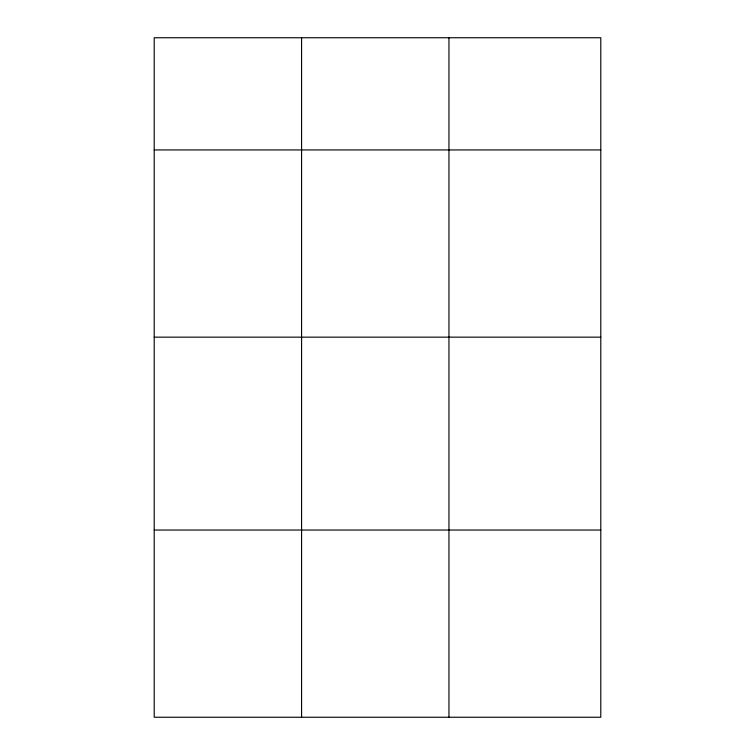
<?xml version="1.0" encoding="UTF-8"?>
<svg xmlns="http://www.w3.org/2000/svg" width="755" height="755" viewBox="0 0 755 755"><rect width="100%" height="100%" fill="white"/><g stroke="black" fill="none" stroke-linecap="round" stroke-linejoin="round"><path stroke-width="1.13" d="M600.791 149.943L600.791 717.25L154.209 717.25L154.209 37.75L600.791 37.75L600.791 149.943L154.209 149.943M154.209 337.155L600.791 337.155M154.209 530.038L600.791 530.038M448.951 37.75L448.951 717.25M301.585 37.75L301.585 717.25"/></g></svg>
